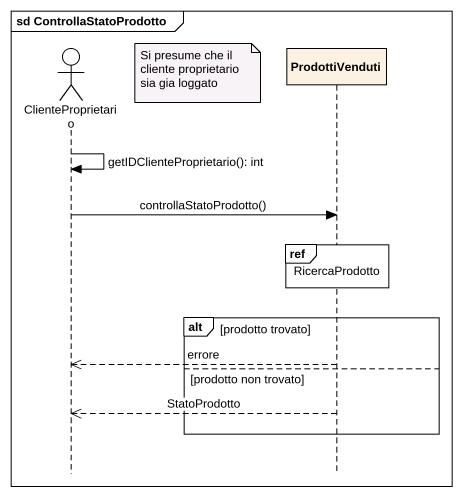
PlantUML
@startuml
mainframe sd ControllaStatoProdotto
hide footbox
actor ClienteProprietario
participant ProdottiVenduti

note right of ClienteProprietario : Si presume che il cliente proprietario sia gia loggato
ClienteProprietario -> ClienteProprietario : getIDClienteProprietario(): int
ClienteProprietario -> ProdottiVenduti : controllaStatoProdotto()
ref over ProdottiVenduti : RicercaProdotto
alt prodotto trovato
  ProdottiVenduti -->> ClienteProprietario : errore
else prodotto non trovato
  ProdottiVenduti -->> ClienteProprietario : StatoProdotto
end
@enduml
